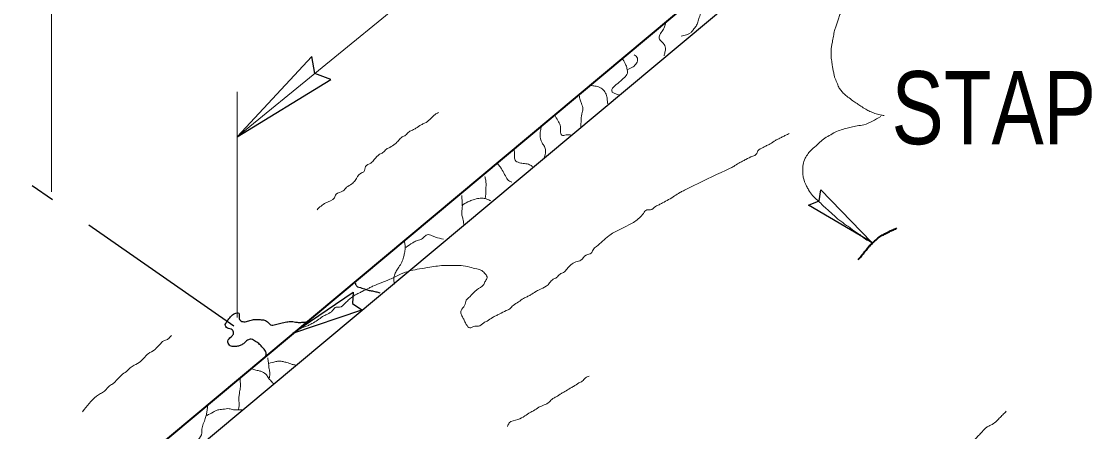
# Model space of a CAD drawing. Extents: x 49 to 419, y -329 to -58.
# Drawn here: x 270.34 to 289.23, y -157.59 to -150.34 of the extents above; entities that cross this region are included whole.
import ezdxf
from ezdxf.enums import TextEntityAlignment as Align

# ---------------------------------------------------------------- set-up
doc = ezdxf.new("R2010")
doc.units = 0
doc.header["$LTSCALE"] = 0.52
doc.linetypes.add('LONG_DASHED', pattern=[7.5, 6, -1.5])
doc.layers.add('1', color=7, linetype='Continuous', lineweight=13)

msp = doc.modelspace()

# ---------------------------------------------------------------- linework, layer by layer
at = {"layer": '1', "lineweight": 35}
msp.add_line((297.2219, -137.3858), (257.8072, -170.3358), dxfattribs=at)
at = {"layer": '1'}
for p, q in [((274.1477, -152.3788), (285.1486, -143.3941)), ((270.8696, -153.353), (270.8696, -149.7573)), ((274.1477, -155.5715), (274.1477, -151.5848))]:
    msp.add_line(p, q, dxfattribs=at)
at = {"layer": '1', "lineweight": 25}
for p, q in [((285.0596, -148.1656), (258.0776, -170.7218)), ((285.3445, -154.2428), (284.4499, -153.3135)), ((285.3445, -154.2428), (284.2325, -153.5892)), ((275.1287, -155.8479), (276.1944, -155.1209)), ((275.1287, -155.8479), (276.351, -155.4354))]:
    msp.add_line(p, q, dxfattribs=at)
at = {"layer": '1', "linetype": 'LONG_DASHED', "lineweight": 25}
msp.add_line((274.0867, -155.7243), (270.5271, -153.2424), dxfattribs=at)
at = {"layer": '1', "lineweight": 25}
msp.add_lwpolyline([(274.1479, -152.3787), (275.7995, -151.37), (275.5196, -151.2619), (275.4661, -150.962)], close=True, dxfattribs=at)
for points in [[(284.2325, -153.5892), (284.4198, -153.5111), (284.4499, -153.3135)], [(276.1944, -155.1209), (276.1852, -155.3238), (276.351, -155.4354)]]:
    msp.add_lwpolyline(points, dxfattribs=at)
at = {"layer": '1'}
for points in [[(285.1783, -147.7517), (285.2027, -148.1808), (285.2027, -148.2613), (285.2027, -148.3352), (285.2027, -148.4158), (285.2027, -148.476), (285.1962, -148.5566), (285.1962, -148.6303), (285.1962, -148.7042), (285.1826, -148.778), (285.1758, -148.8653), (285.1691, -148.9391), (285.1626, -149.0262), (285.1491, -149.1002), (285.1423, -149.1605), (285.1291, -149.2207), (285.1088, -149.3081), (285.0821, -149.4019), (285.0553, -149.4892), (285.015, -149.5897), (285.0015, -149.6502), (284.9615, -149.7711), (284.9212, -149.8784), (284.9009, -149.9387), (284.8609, -150.0328), (284.8207, -150.1468), (284.7871, -150.2207), (284.7603, -150.2945), (284.7401, -150.3682), (284.7133, -150.4353), (284.6931, -150.5023), (284.673, -150.6029), (284.653, -150.7103), (284.6395, -150.7776), (284.6327, -150.8446), (284.6327, -150.9049), (284.6327, -150.9654), (284.6463, -151.0727), (284.653, -151.133), (284.6662, -151.2001), (284.6798, -151.2673), (284.6931, -151.3277), (284.7333, -151.4215), (284.7668, -151.502), (284.8071, -151.5626), (284.8609, -151.6228), (284.9279, -151.6767), (285.015, -151.7437), (285.0888, -151.7908), (285.1558, -151.8375), (285.2429, -151.8912), (285.3168, -151.9316), (285.404, -151.9651), (285.4978, -151.9918), (285.5649, -152.0053)], [(281.985, -150.6004), (282.1588, -150.5359), (282.1977, -150.4876), (282.2492, -150.4231), (282.2782, -150.3522), (282.3037, -150.2717), (282.3327, -150.1749), (282.3425, -150.1138), (282.3327, -150.0268), (282.3232, -149.9332), (282.3232, -149.8464)], [(281.7146, -150.362), (281.6921, -150.4393), (281.663, -150.4941), (281.6082, -150.5777), (281.602, -150.652), (281.6662, -150.726), (281.7081, -150.8163), (281.6986, -150.8871), (281.6823, -150.9484)], [(280.8938, -151.6443), (280.7587, -151.5606), (280.807, -151.4832), (280.8585, -151.4412), (280.9326, -151.3799), (280.9808, -151.3349), (281.0356, -151.2576), (281.0323, -151.1963), (281.0098, -151.1125), (280.9551, -151.0159)], [(281.0418, -151.1898), (281.1354, -151.1415), (281.1965, -151.0805), (281.2127, -150.9902), (281.1579, -150.9289)], [(280.3884, -151.4735), (280.4625, -151.4832), (280.5492, -151.5058), (280.6266, -151.5668), (280.6683, -151.6506), (280.6814, -151.7312), (280.6879, -151.799)], [(280.2081, -152.2275), (280.2178, -152.1179), (280.2208, -152.0342), (280.2338, -151.9728), (280.2498, -151.886), (280.2241, -151.7925), (280.2016, -151.7279), (280.1856, -151.6443)], [(275.5573, -153.6702), (275.7106, -153.5474), (275.8637, -153.4556), (275.8944, -153.3942), (276.017, -153.3328), (276.0783, -153.2714), (276.1701, -153.2102), (276.2314, -153.1488), (276.3232, -153.026), (276.3845, -152.9955), (276.4153, -152.9035), (276.5071, -152.8422), (276.5684, -152.7809), (276.6604, -152.6888), (276.7217, -152.6581), (276.783, -152.5967), (276.8443, -152.5662), (276.9362, -152.5049), (276.9974, -152.4434), (277.0587, -152.3821), (277.12, -152.3516), (277.1813, -152.2901), (277.2426, -152.2595), (277.3039, -152.2287), (277.3959, -152.1675), (277.4572, -152.1369), (277.549, -152.0754), (277.6411, -151.9836), (277.7024, -151.9528)], [(279.754, -151.9986), (279.8088, -152.0922), (279.8506, -152.176), (279.8538, -152.2757), (279.8763, -152.3531), (279.9537, -152.3466), (280.0342, -152.3466)], [(285.3445, -154.2436), (285.2372, -154.1871), (285.1751, -154.1362), (285.0961, -154.0797), (285.0283, -154.0345), (284.9608, -153.9837), (284.8872, -153.9329), (284.8197, -153.8821), (284.7518, -153.8313), (284.6841, -153.769), (284.605, -153.6958), (284.5317, -153.6334), (284.4864, -153.5939), (284.4076, -153.5148), (284.3623, -153.4753), (284.3057, -153.4188), (284.2325, -153.3173), (284.1988, -153.2494), (284.1534, -153.1478), (284.1364, -153.0743), (284.1309, -152.9727), (284.1364, -152.8709), (284.1759, -152.7581), (284.289, -152.6055), (284.3906, -152.5152), (284.4752, -152.4362), (284.5712, -152.3738), (284.6785, -152.3118), (284.7801, -152.2665), (284.8929, -152.2327), (284.9832, -152.21), (285.0906, -152.1875), (285.2092, -152.165), (285.5063, -152.0216)], [(279.5609, -152.7656), (279.5899, -152.6238), (279.5737, -152.553), (279.5286, -152.4852), (279.4933, -152.3403), (279.5061, -152.25), (279.5253, -152.1792)], [(281.9617, -153.3635), (282.023, -153.3328), (282.2069, -153.2409), (282.8503, -152.9342), (282.9116, -152.9035), (283.0034, -152.8422), (283.0648, -152.8114), (283.126, -152.7809), (283.2486, -152.7196), (283.3099, -152.6888), (283.3407, -152.6275), (283.4324, -152.5662), (283.4937, -152.5355), (283.555, -152.5049), (283.6471, -152.4434), (283.7084, -152.4129), (283.7697, -152.3821), (283.831, -152.3516), (283.8922, -152.3208)], [(279.036, -152.5882), (279.0425, -152.7141), (279.0553, -152.7914), (279.1293, -152.8364), (279.2197, -152.8527), (279.3098, -152.8719), (279.3645, -152.9042)], [(278.7306, -152.8494), (278.7948, -152.9172), (278.8272, -152.9688), (278.8819, -153.0686), (278.94, -153.1523), (278.9977, -153.1814)], [(278.5244, -153.4618), (278.5374, -153.378), (278.5374, -153.3167), (278.5407, -153.2232), (278.5342, -153.1458), (278.5179, -153.0783)], [(275.1282, -155.8474), (275.1895, -155.8169), (275.2815, -155.7556), (275.3733, -155.7248), (275.4347, -155.6941), (275.4959, -155.6636), (275.588, -155.6022), (275.6798, -155.541), (275.7411, -155.5102), (275.8332, -155.4489), (275.8944, -155.3876), (275.9557, -155.3876), (276.0475, -155.3261), (276.1088, -155.2647), (276.2314, -155.173), (276.2927, -155.1422), (276.354, -155.1114), (276.4766, -155.0502), (276.5378, -155.0196), (276.691, -154.9581), (276.8443, -154.8967), (277.0282, -154.8047), (277.2121, -154.7434), (277.3652, -154.7129), (277.549, -154.6822), (277.825, -154.6516), (277.8863, -154.6516), (277.9781, -154.6516), (278.1007, -154.6516), (278.2537, -154.6822), (278.3763, -154.7129), (278.4684, -154.7434), (278.5297, -154.8047), (278.5602, -154.8663), (278.5297, -154.9276), (278.4989, -154.9888), (278.3763, -155.0809), (278.2537, -155.2035), (278.1925, -155.2647), (278.1619, -155.3568), (278.1007, -155.4489), (278.1007, -155.5102), (278.1312, -155.5715), (278.1619, -155.6327), (278.1925, -155.6941), (278.2537, -155.7556), (278.3458, -155.7248), (278.4071, -155.7248), (278.4989, -155.6636), (278.5602, -155.6327), (278.6522, -155.5715), (278.7136, -155.541), (278.7748, -155.5102), (278.8974, -155.4489), (278.9588, -155.4182), (279.02, -155.3568), (279.1118, -155.2956), (279.2039, -155.2343), (279.2652, -155.2035), (279.3265, -155.173), (279.4183, -155.1114), (279.4796, -155.0809), (279.6022, -155.0196), (279.6634, -154.9581), (279.7247, -154.8967), (279.786, -154.8663), (279.8473, -154.8047), (279.9086, -154.7742), (279.9699, -154.7129), (280.123, -154.5901), (280.2151, -154.5596), (280.3069, -154.4675), (280.3989, -154.4367), (280.4294, -154.3754), (280.4907, -154.3142), (280.7054, -154.1302), (280.7972, -154.0687), (281.3181, -153.7315), (281.3793, -153.6702), (281.4407, -153.6702), (281.5327, -153.6089), (281.594, -153.5782), (281.6552, -153.5474), (281.8697, -153.4248), (281.9617, -153.3635)], [(278.1477, -153.9482), (278.1382, -153.8483), (278.1189, -153.7808), (278.1124, -153.7002), (278.1219, -153.6229), (278.1189, -153.5261), (278.1124, -153.4166)], [(278.1124, -153.5907), (278.2185, -153.5294), (278.2895, -153.5003), (278.3893, -153.4713), (278.4892, -153.4648), (278.5567, -153.4811), (278.6243, -153.5101)], [(277.1237, -154.3317), (277.2463, -154.2511), (277.3107, -154.2188), (277.3879, -154.1931), (277.4427, -154.1513), (277.5005, -154.1093), (277.5908, -154.1287), (277.6486, -154.1513), (277.7904, -154.1898)], [(276.9273, -154.9793), (276.9113, -154.9086), (276.9241, -154.8247), (276.9564, -154.7507), (277.0014, -154.6797), (277.0529, -154.5958), (277.0852, -154.5025), (277.1012, -154.4348), (277.1142, -154.3509), (277.1078, -154.2736), (277.098, -154.2061)], [(271.4179, -157.2341), (271.6681, -156.9612), (271.7364, -156.9157), (271.8048, -156.8701), (271.85, -156.8246), (271.8955, -156.779), (271.9638, -156.7335), (272.0093, -156.688), (272.0777, -156.6197), (272.1232, -156.5742), (272.214, -156.5058), (272.2595, -156.4603), (272.3278, -156.4148), (272.4417, -156.3465), (272.4872, -156.301), (272.5327, -156.2554), (272.578, -156.2099), (272.6918, -156.1416), (272.7373, -156.0961), (272.7828, -156.0506), (272.8512, -155.9822), (272.9192, -155.9595), (272.9647, -155.914), (272.9875, -155.8912)], [(274.7159, -156.6369), (274.7222, -156.5372), (274.7094, -156.4598), (274.6997, -156.3665), (274.6869, -156.286)], [(274.7062, -156.3825), (274.8285, -156.3502), (274.8963, -156.3405), (274.9573, -156.3502), (275.0248, -156.3665), (275.1184, -156.3985), (275.1827, -156.4116)], [(274.4197, -156.4823), (274.5, -156.5048), (274.5678, -156.5211), (274.6513, -156.5694), (274.6967, -156.6307), (274.7479, -156.695), (274.7994, -156.7498)], [(274.1717, -157.1946), (274.1813, -157.0687), (274.1748, -157.0077), (274.1846, -156.9367), (274.1943, -156.8626), (274.2071, -156.7722), (274.2006, -156.6917), (274.2006, -156.6274)], [(278.9199, -157.4942), (278.9505, -157.433), (279.1038, -157.3714), (279.2264, -157.3102), (279.3182, -157.2488), (279.3795, -157.2183), (279.4716, -157.1568), (279.6554, -157.065), (279.7167, -157.0034), (279.778, -156.9729), (279.8698, -156.9117), (279.9312, -156.8808), (280.0229, -156.8196), (280.0842, -156.7888), (280.1762, -156.7275), (280.2376, -156.697), (280.2988, -156.6354), (280.3602, -156.6049)], [(273.4601, -157.7327), (273.5246, -157.6101), (273.5246, -157.5426), (273.5503, -157.449), (273.5857, -157.3557), (273.6049, -157.2814), (273.6179, -157.2106), (273.6244, -157.1365)], [(273.6147, -157.3009), (273.7242, -157.2428), (273.8046, -157.2041), (273.8948, -157.1913), (274.0074, -157.1816), (274.0815, -157.2008), (274.1522, -157.2041), (274.2168, -157.2041), (274.2296, -157.2041)], [(286.0372, -158.6382), (286.3437, -158.3928), (286.558, -158.2703), (286.6806, -158.1782), (286.7419, -158.1169), (286.8645, -157.9943), (286.9566, -157.9022), (287.0792, -157.8102), (287.2018, -157.6877), (287.263, -157.6263), (287.3853, -157.5035), (287.4467, -157.473), (287.5387, -157.4117), (287.6, -157.3504), (287.6612, -157.2889), (287.7226, -157.2276)]]:
    msp.add_spline(points, degree=3, dxfattribs=at)
at = {"layer": '1', "lineweight": 35}
msp.add_spline([(285.1073, -154.5486), (285.1638, -154.4865), (285.2092, -154.43), (285.2484, -154.3792), (285.2994, -154.3169), (285.3558, -154.2603), (285.4178, -154.2041), (285.4801, -154.153), (285.5533, -154.108), (285.6492, -154.0572), (285.7115, -154.029), (285.7905, -153.9949)], degree=3, dxfattribs=at)
at = {"layer": '1', "lineweight": 25}
for points in [[(276.2289, -154.9568), (276.2547, -155.0116), (276.3512, -155.0502), (276.4416, -155.0824), (276.5156, -155.0984), (276.5959, -155.1147), (276.6637, -155.1339)], [(274.6318, -156.2875), (274.6608, -156.2294), (274.6481, -156.1652), (274.5966, -156.1006), (274.545, -156.0458), (274.4742, -155.9942), (274.3969, -155.9557), (274.3294, -155.9717), (274.2713, -156.0232), (274.2133, -156.0588), (274.1552, -156.0781), (274.075, -156.0846), (274.0104, -156.0588), (273.9847, -155.9878), (274.0394, -155.9137), (274.0813, -155.8654), (274.0718, -155.8009), (273.9977, -155.7656), (273.9397, -155.7171), (273.9719, -155.6302), (274.0329, -155.5592), (274.107, -155.4982), (274.1748, -155.4949), (274.1811, -155.569), (274.2133, -155.6302), (274.2873, -155.6462), (274.3744, -155.6238), (274.458, -155.6045), (274.5353, -155.6077), (274.6126, -155.614), (274.6834, -155.6462), (274.7382, -155.7011), (274.8252, -155.6946), (274.9185, -155.6721), (275.0248, -155.6495), (275.1019, -155.6397), (275.205, -155.6561), (275.292, -155.6561), (275.3661, -155.6495), (275.4369, -155.6302)]]:
    msp.add_spline(points, degree=3, dxfattribs=at)

# ---------------------------------------------------------------- texts
at = {"layer": '1', "width": 0.8}
msp.add_text('STAPLES', height=1.291, dxfattribs=at).set_placement((288.8071, -152.5104), align=Align.CENTER)

doc.saveas('drawing.dxf')
